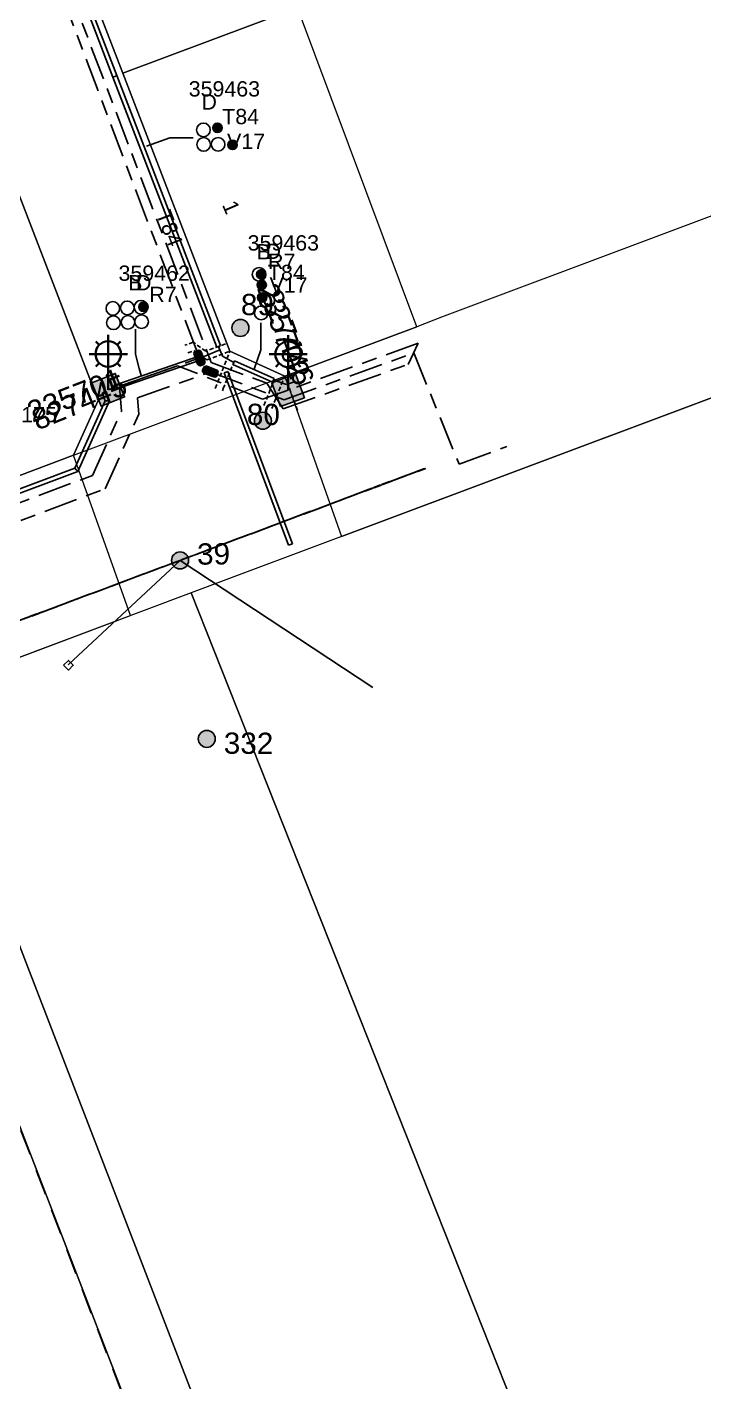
# Model space of a CAD drawing. Header units: metres. Extents: x 308616 to 310825, y 6264327 to 6267194.
# Drawn here: x 309991.3 to 310070.9, y 6266590.4 to 6266749.6 of the extents above; entities that cross this region are included whole.
import ezdxf
from ezdxf.enums import TextEntityAlignment as Align

# ---------------------------------------------------------------- set-up
doc = ezdxf.new("R2010")
doc.units = ezdxf.units.M
for name, pattern in [('Cable Exist OH', [1, 1, 0]), ('Cable Exist UG', [8.2, 4, -1.2, 1.8, -1.2]), ('Dash', [5, 3, -2]), ('DASHED', [0.75, 0.5, -0.25])]:
    doc.linetypes.add(name, pattern=pattern)
doc.layers.get('0').update_dxf_attribs({"color": 6})
for name, color, linetype in [('_User Miscellaneous9', 7, 'Continuous'), ('Equip_HV_EXT', 7, 'Continuous'), ('Equip_SP_SL_EXT', 7, 'Continuous'), ('Mains_HV_EXT', 7, 'Continuous'), ('Mains_LV_EXT', 7, 'Continuous'), ('Mains_LV_SL_EXT', 7, 'Continuous'), ('Services_SP_EXT', 7, 'Continuous'), ('SupportsOH_SP_TR_HV_LV_SL_EXT', 7, 'Continuous'), ('SupportsUG_SP_LV_SL_EXT', 7, 'Continuous'), ('Trench_SP_EXT', 7, 'Continuous')]:
    doc.layers.add(name, color=color, linetype=linetype)
for name, color, linetype, lineweight in [('Cadastre Developer_SP_EXT', 7, 'Continuous', 5), ('Cadastre Land Parcels_SP_EXT', 7, 'Continuous', 5), ('Cadastre Roads_SP_EXT', 7, 'Continuous', 5)]:
    doc.layers.add(name, color=color, linetype=linetype, lineweight=lineweight)
doc.layers.add('UNKNOWN_FEATURES', color=1, linetype='DASHED', plot=False)
doc.styles.add('COLUMN_LABEL', font='arial.ttf')
doc.styles.add('iecARIAL', font='arial.ttf', dxfattribs={"height": 2})
doc.styles.add('POLE_LABEL', font='arial.ttf')
doc.styles.get("Standard").update_dxf_attribs({"font": 'arial.ttf'})

# ---------------------------------------------------------------- blocks, each defined once
blk = doc.blocks.new('COLUMN_EXT')
blk.add_hatch(color=256).paths.add_polyline_path([(-1.49, 1.48), (-1.49, -1.49), (1.48, -1.49), (1.48, 1.48)])
blk.add_lwpolyline([(-1.49, -1.49), (1.48, -1.49), (1.48, 1.48), (-1.49, 1.48)], close=True)
for tag, height, style, flags, p in [('ASSET_NUM', 2.5, 'COLUMN_LABEL', 8, (2, 2)), ('STRUCTURE_PLANT_NUMBER', 0.2, 'POLE_LABEL', 9, (1.81, 0.03)), ('STREET_CODE', 0.2, 'COLUMN_LABEL', 9, (1.81, -0.2))]:
    blk.add_attdef(tag, text='', height=height, dxfattribs=dict(style=style, flags=flags)).set_placement(p, align=Align.MIDDLE_LEFT)
at = {"flags": 9}
for tag, p in [('COLUMN_TYPE', (1.81, -0.4)), ('OWNED_BY', (1.81, -0.6)), ('STATE', (1.81, -0.8)), ('USAGE', (1.81, -1)), ('STREETNAME', (1.81, -1.6)), ('LEGEND', (1.81, -1.2)), ('LOCATION', (1.81, -1.4)), ('SUBURB', (1.81, -1.8)), ('NOTES', (1.81, -2))]:
    blk.add_attdef(tag, text='', height=0.2, dxfattribs=at).set_placement(p, align=Align.MIDDLE_LEFT)
at = {"flags": 1}
blk.add_attdef('Z', (1.81, -2.35), '', height=0.2, dxfattribs=at)
blk = doc.blocks.new('DUCT_EXT')
blk.add_circle((0, 0.8), 0.8)
at = {"flags": 1}
blk.add_attdef('Z', (0, 0), '', height=0.2, dxfattribs=at)
at = {"flags": 9}
for tag, p in [('DUCT_CODE', (0, 0)), ('XSECT_TYPE', (0, -0.2)), ('STATE', (0, -0.6)), ('FB_REFERENCE', (0, -0.4)), ('NOTES', (0, -0.8))]:
    blk.add_attdef(tag, text='', height=0.2, dxfattribs=at).set_placement(p, align=Align.MIDDLE_LEFT)
blk = doc.blocks.new('SL_LANTERN_EXT')
at = {"lineweight": 40}
for p, q in [((0, 1.97), (0, 6.47)), ((-1.46, 5.68), (-1.06, 5.28)), ((1.46, 5.68), (1.06, 5.28)), ((-2.25, 4.22), (2.25, 4.22)), ((-1.46, 2.76), (-1.06, 3.16)), ((0, 0), (0, 2.72)), ((1.46, 2.76), (1.06, 3.16))]:
    blk.add_line(p, q, dxfattribs=at)
blk.add_circle((0, 4.22), 1.5, dxfattribs=at)
at = {"style": 'iecARIAL', "flags": 8}
blk.add_attdef('ASSET_NUM', (1.5, 1.5), '', height=2.5, dxfattribs=at)
for tag, p, height, flags in [('OPERATING_VOLTAGE', (0.98, -1.65), 0.2, 9), ('CONSTRUCTED_VOLTAGE', (0.98, -0.65), 0.2, 9), ('CONTROL_TYPE', (0.98, -0.85), 0.2, 9), ('LANTERN_PURPOSE', (0.98, -1.05), 0.2, 9), ('LANTERN_TYPE', (0.98, -1.25), 0.2, 9), ('NO_PHASES', (0.98, -1.45), 0.2, 9), ('LNUMBER', (2.18, -3.25), 2.5, 8), ('ORIENTATION', (0.98, -1.85), 0.2, 9), ('OWNED_BY', (0.98, -2.05), 0.2, 9), ('STATE', (0.98, -2.25), 0.2, 9), ('USAGE', (0.98, -2.45), 0.2, 9), ('CEXIST', (0.98, -2.65), 0.2, 9), ('CNEW', (0.98, -2.85), 0.2, 9), ('CNUMBER', (0.98, -3.05), 0.2, 9), ('CREMOVE', (0.98, -3.25), 0.2, 9), ('CREPLACE', (0.98, -3.45), 0.2, 9), ('LKINGHEIGHT', (0.98, -3.65), 0.2, 9), ('LBRACKET', (0.98, -3.85), 0.2, 9), ('LBRACKETVOCAB', (0.98, -4.05), 0.2, 9), ('LCATEGORY', (0.98, -4.25), 0.2, 9), ('LCHARGE1', (0.98, -4.45), 0.2, 9), ('LCHARGE1PERCENT', (0.98, -4.65), 0.2, 9), ('LCHARGE2', (0.98, -4.85), 0.2, 9), ('LCHARGE2PERCENT', (0.98, -5.05), 0.2, 9), ('LCHARGE3', (0.98, -5.25), 0.2, 9), ('LCHARGE3PERCENT', (0.98, -5.45), 0.2, 9), ('LEXIST', (0.98, -5.65), 0.2, 9), ('LLAMP', (0.98, -5.85), 0.2, 9), ('LLAMPVOCAB', (0.98, -6.05), 0.2, 9), ('LMAST', (0.98, -6.25), 0.2, 9), ('LMASTVOCAB', (0.98, -6.45), 0.2, 9), ('LNEW', (0.98, -6.65), 0.2, 9), ('LANTNUMBER', (0.98, -6.85), 0.2, 9), ('LOUTREACH', (0.98, -7.25), 0.2, 9), ('LOUTREACHVOCAB', (0.98, -7.45), 0.2, 9), ('LRATECODE', (0.98, -7.65), 0.2, 9), ('LREMOVE', (0.98, -7.85), 0.2, 9), ('LREPLACE', (0.98, -8.05), 0.2, 9), ('STREETNAME', (0.98, -9.25), 0.2, 9), ('SUBURB', (0.98, -9.45), 0.2, 1), ('LTYPE', (0.98, -8.25), 0.2, 9), ('LTYPEVOCAB', (0.98, -8.45), 0.2, 9), ('LEGEND', (0.98, -8.65), 0.2, 9), ('LOCATION', (0.98, -8.85), 0.2, 9), ('NOTES', (0.98, -9.05), 0.2, 9)]:
    blk.add_attdef(tag, p, '', height=height, dxfattribs=dict(flags=flags))
blk = doc.blocks.new('CCP_EXT')
at = {"flags": 9}
for tag, p in [('LIFE_SUPPORT', (0, -1.6)), ('STATE', (0, -1.8)), ('NOTES', (0, -2))]:
    blk.add_attdef(tag, text='', height=0.2, dxfattribs=at).set_placement(p, align=Align.MIDDLE_LEFT)
blk.add_wipeout([(0, 0.57), (0.57, 0), (0, -0.57), (-0.57, 0)])
blk.add_lwpolyline([(-0.57, 0), (0, 0.57), (0.57, 0), (0, -0.57), (-0.57, 0)])
at = {"flags": 1}
blk.add_attdef('Z', (0, 0), '', height=0.2, dxfattribs=at)
at = {"flags": 9}
for tag, p in [('CCP_TYPE', (0, 0)), ('CONSTRUCTED_VOLTAGE', (0, -0.2)), ('OPERATING_VOLTAGE', (0, -0.6)), ('ORIENTATION', (0, -0.8)), ('OWNED_BY', (0, -1)), ('NO_PHASES', (0, -0.4)), ('USAGE', (0, -1.2)), ('LEGEND', (0, -1.4))]:
    blk.add_attdef(tag, text='', height=0.2, dxfattribs=at).set_placement(p, align=Align.MIDDLE_LEFT)
blk = doc.blocks.new('POLE_EXT')
blk.add_hatch(color=256).paths.add_polyline_path([(-1, 0, 1), (1, 0, 1)])
blk.add_lwpolyline([(-1, 0, 1), (1, 0, 1)], format="xyb", close=True)
for tag, height, flags, p in [('pNumber', 2.5, 8, (-17.84, 2.07)), ('OWNED_BY', 0.2, 9, (1.35, -0.4)), ('SPECIAL_USE', 0.2, 9, (1.35, -0.8)), ('STATE', 0.2, 9, (1.35, -1)), ('cLV', 0.2, 9, (1.35, -1.4)), ('hDepth', 0.2, 9, (1.35, -1.6)), ('PARENT', 0.2, 9, (1.35, -0.6)), ('USAGE', 0.2, 9, (1.35, -1.2)), ('hDia', 0.2, 9, (1.35, -1.8)), ('cHV', 0.2, 9, (1.35, -2)), ('LBRACKET', 0.2, 9, (1.35, -2.2)), ('LExisting', 0.2, 9, (1.35, -2.4)), ('LANTNUMBER', 0.2, 9, (1.35, -2.6)), ('LOther', 0.2, 9, (1.35, -2.8)), ('LRemove', 0.2, 9, (1.35, -3)), ('LEGEND', 0.2, 9, (1.35, -3.2)), ('cLinedev', 0.2, 9, (1.35, -3.4)), ('pExisting', 0.2, 9, (1.35, -3.8)), ('pFooting', 0.2, 9, (1.35, -4.4)), ('pNew', 0.2, 9, (1.35, -4.6)), ('LOCATION', 0.2, 9, (1.35, -3.6)), ('PFNUMBER', 0.2, 9, (1.35, -4)), ('NEWPFNUMBER', 0.2, 9, (1.35, -4.2)), ('pRelocate', 0.2, 9, (1.35, -5)), ('pRemove', 0.2, 9, (1.35, -5.2)), ('pReplace', 0.2, 9, (1.35, -5.4)), ('pStay', 0.2, 9, (1.35, -5.6)), ('pType', 0.2, 9, (1.35, -5.8)), ('cspan', 0.2, 9, (1.35, -6)), ('STREETNAME', 0.2, 9, (1.35, -6.2)), ('SUBURB', 0.2, 9, (1.35, -6.4)), ('OPERATED_BY', 0.2, 9, (1.36, -7.01)), ('NOTES', 0.2, 9, (1.35, -6.6)), ('MAINTAINED_BY', 0.2, 9, (1.36, -6.81))]:
    blk.add_attdef(tag, text='', height=height, dxfattribs=dict(flags=flags)).set_placement(p, align=Align.MIDDLE_LEFT)
at = {"style": 'POLE_LABEL'}
for tag, height, flags, p in [('ASSET_NUM', 2.5, 8, (2, 2)), ('STRUCTURE_PLANT_NUMBER', 0.2, 9, (1.35, 0.03)), ('STREET_CODE', 0.2, 9, (1.35, -0.2))]:
    blk.add_attdef(tag, text='', height=height, dxfattribs=dict(at, flags=flags)).set_placement(p, align=Align.MIDDLE_LEFT)
at = {"flags": 1}
blk.add_attdef('Z', (1.35, -7.33), '', height=0.2, dxfattribs=at)
blk = doc.blocks.new('HV_STJ_EXT')
h = blk.add_hatch(color=256)
edge = h.paths.add_edge_path()
edge.add_ellipse((-0.59, 0.13), major_axis=(0.226, 0.226), ratio=1, start_angle=45, end_angle=135)
edge.add_line((-0.91, 0.13), (-0.91, -0.13))
edge.add_ellipse((-0.59, -0.13), major_axis=(0.226, 0.226), ratio=1, start_angle=135, end_angle=225)
edge.add_line((-0.59, -0.45), (0.59, -0.45))
edge.add_ellipse((0.59, -0.13), major_axis=(-0.226, 0.226), ratio=1, start_angle=135, end_angle=225)
edge.add_line((0.91, -0.13), (0.91, 0.13))
edge.add_ellipse((0.59, 0.13), major_axis=(-0.226, 0.226), ratio=1, start_angle=225, end_angle=315)
edge.add_line((0.59, 0.45), (-0.59, 0.45))
blk.add_lwpolyline([(-0.91, 0.13), (-0.91, -0.13, 0.414214), (-0.59, -0.45), (0.59, -0.45, 0.414214), (0.91, -0.13), (0.91, 0.13, 0.414214), (0.59, 0.45), (-0.59, 0.45, 0.414214)], format="xyb", close=True)
for tag, flags, p in [('ORIENTATION', 9, (1.5, 0)), ('Z', 1, (1.5, -0.8)), ('USAGE', 9, (1.5, -0.2)), ('LEGEND', 9, (1.5, -0.4)), ('NOTES', 9, (1.5, -0.6))]:
    blk.add_attdef(tag, text='', height=0.2, dxfattribs=dict(flags=flags)).set_placement(p, align=Align.MIDDLE_LEFT)
blk = doc.blocks.new('CABLE_LARGE_EXT')
h = blk.add_hatch(color=256)
edge = h.paths.add_edge_path()
edge.add_arc((0, 0.55), 0.55, 0, 360)
blk.add_circle((0, 0.55), 0.55)
at = {"flags": 1}
blk.add_attdef('Z', (0, 0), '', height=0.2, dxfattribs=at)
at = {"flags": 9}
for tag, p in [('COND_CODE', (0, 0)), ('STATE', (0, -0.4)), ('XSECT_SIZE', (0, -0.6)), ('FB_REFERENCE', (0, -0.2)), ('NOTES', (0, -0.8))]:
    blk.add_attdef(tag, text='', height=0.2, dxfattribs=at).set_placement(p, align=Align.MIDDLE_LEFT)

msp = doc.modelspace()

# ---------------------------------------------------------------- linework, layer by layer
at = {"layer": '_User Miscellaneous9'}
for p, q in [((309995.01, 6266760.4), (310001.42, 6266743.78)), ((309995.46, 6266760.57), (310001.87, 6266743.95)), ((310001.42, 6266743.78), (310001.64, 6266743.86)), ((310001.42, 6266743.78), (310013.61, 6266712.05)), ((310001.87, 6266743.95), (310001.64, 6266743.86)), ((310001.87, 6266743.95), (310014.06, 6266712.22)), ((310001.5, 6266707.52), (310011.85, 6266711.1)), ((310011.85, 6266711.1), (310011.93, 6266710.87)), ((310013.61, 6266712.05), (310013.83, 6266712.13)), ((310014.06, 6266712.22), (310013.83, 6266712.13)), ((310001.65, 6266707.07), (310012.01, 6266710.64)), ((310012.01, 6266710.64), (310011.93, 6266710.87)), ((310015.51, 6266710), (310015.61, 6266710.22)), ((310020.19, 6266707.92), (310015.51, 6266710)), ((310015.7, 6266710.44), (310015.61, 6266710.22)), ((310020.38, 6266708.36), (310015.7, 6266710.44)), ((310014.48, 6266709), (310014.71, 6266709.09)), ((310014.48, 6266709), (310022.07, 6266688.75)), ((310014.93, 6266709.17), (310014.71, 6266709.09)), ((310014.93, 6266709.17), (310022.52, 6266688.91)), ((310020.19, 6266707.92), (310020.28, 6266708.14)), ((310020.38, 6266708.36), (310020.28, 6266708.14)), ((310000.15, 6266706.64), (310000.38, 6266706.73)), ((310000.15, 6266706.64), (310000.5, 6266705.73)), ((310000.6, 6266706.82), (310000.38, 6266706.73)), ((310000.6, 6266706.82), (310001.02, 6266705.72)), ((310001.5, 6266707.52), (310001.57, 6266707.29)), ((310001.65, 6266707.07), (310001.57, 6266707.29)), ((310000.5, 6266705.73), (309996.93, 6266697.81)), ((310001.02, 6266705.72), (309997.29, 6266697.43)), ((310000.5, 6266705.73), (310000.76, 6266705.73)), ((310001.02, 6266705.72), (310000.76, 6266705.73)), ((309996.93, 6266697.81), (309983.24, 6266692.7)), ((309997.29, 6266697.43), (309983.41, 6266692.25)), ((309996.93, 6266697.81), (309997.11, 6266697.62)), ((309997.29, 6266697.43), (309997.11, 6266697.62)), ((310022.07, 6266688.75), (310022.3, 6266688.83)), ((310022.52, 6266688.91), (310022.3, 6266688.83))]:
    msp.add_line(p, q, dxfattribs=at)
for points in [[(310010.84, 6266736.63), (310008.11, 6266736.62), (310005.37, 6266735.66)], [(310018.81, 6266714.91), (310018.81, 6266711.72), (310018, 6266709.46)], [(310004.05, 6266714.14), (310004.05, 6266711.2), (310004.51, 6266709.53), (310004.73, 6266708.71)]]:
    msp.add_lwpolyline(points, dxfattribs=at)
at = {"layer": 'Cadastre Developer_SP_EXT', "linetype": 'Dash'}
msp.add_lwpolyline([(310081.43, 6266341.28), (310021.03, 6266497.86), (310013.92, 6266516.3), (310006.81, 6266534.74), (309999.69, 6266553.18), (309991.27, 6266575.01), (309982.84, 6266596.86), (309975.15, 6266616.81), (309968.06, 6266635.19), (309961.74, 6266651.58), (309958, 6266661.27), (309957.06, 6266662.04), (309956.01, 6266662.43), (309955.06, 6266662.47), (309973.36, 6266669.32), (309972.79, 6266668.24), (309972.59, 6266667.38), (309972.56, 6266666.62), (310061.77, 6266435.33), (310105.24, 6266322.64)], dxfattribs=at)
at = {"layer": 'Cadastre Land Parcels_SP_EXT', "linetype": 'Continuous'}
msp.add_lwpolyline([(309920.51, 6266855.68), (309926.72, 6266839.55), (309933, 6266823.24), (309939.28, 6266806.94), (309945.49, 6266790.79), (309956.64, 6266761.85), (309960.95, 6266750.65), (309971.84, 6266722.35), (309982.73, 6266694.07), (309996.79, 6266699.34), (309996.79, 6266699.34), (309999.68, 6266705.76), (309932.55, 6266880.16)], dxfattribs=at)
msp.add_lwpolyline([(309920.51, 6266855.68), (309926.72, 6266839.55), (309933, 6266823.24), (309939.28, 6266806.94), (309945.49, 6266790.79), (309956.64, 6266761.85), (309960.95, 6266750.65), (309971.84, 6266722.35), (309982.73, 6266694.07), (309996.79, 6266699.34), (309996.79, 6266699.34), (309999.68, 6266705.76), (309932.55, 6266880.16)], dxfattribs=at)
for points in [[(310023.1, 6266751.91), (310040.05, 6266757.8), (310033.47, 6266775.02), (309996.1, 6266761.02), (310002.57, 6266744.22), (310023.1, 6266751.91)], [(310037.12, 6266714.44), (310023.1, 6266751.91), (310002.57, 6266744.22), (310015.14, 6266711.55), (310021.62, 6266708.64), (310037.12, 6266714.44)], [(310176.97, 6266487.12), (310090.07, 6266712.94), (310010.6, 6266683.16), (310099.83, 6266458.21), (310176.97, 6266487.12)], [(310176.97, 6266487.12), (310099.83, 6266458.21), (310010.6, 6266683.16), (309979, 6266671.31), (310085.49, 6266395.09), (310189.89, 6266412.24), (310203.9, 6266417.1), (310176.97, 6266487.12)], [(310189.89, 6266412.24), (310085.49, 6266395.09), (309979, 6266671.31), (309971.86, 6266668.64), (310139.36, 6266234.19), (310146.26, 6266236.55), (310244.51, 6266270.17), (310189.89, 6266412.24)], [(310074.01, 6266211.62), (310122.6, 6266228.41), (310131.96, 6266231.64), (310135.65, 6266232.91), (310139.36, 6266234.19), (309971.86, 6266668.64), (309890.29, 6266638), (309962.65, 6266450.3), (310051.36, 6266220.14), (310056.92, 6266205.71), (310074.01, 6266211.62)]]:
    msp.add_lwpolyline(points, close=True, dxfattribs=at)
at = {"layer": 'Cadastre Roads_SP_EXT', "linetype": 'Continuous'}
for points in [[(310021.62, 6266708.64), (310015.14, 6266711.55), (310002.57, 6266744.22), (309989.62, 6266777.81), (309983.15, 6266794.61), (309976.67, 6266811.41), (309970.2, 6266828.21), (309963.72, 6266845.01), (309957.25, 6266861.8), (309947.56, 6266886.94), (309932.55, 6266880.16), (309999.68, 6266705.76), (309996.79, 6266699.34), (310021.62, 6266708.64)], [(310090.07, 6266712.94), (310095.8, 6266715.13), (310132.58, 6266728.93), (310126.59, 6266748.01), (310088.25, 6266733.62), (310040.04, 6266715.54), (310037.12, 6266714.44), (310021.62, 6266708.64), (310028.3, 6266689.79), (310090.07, 6266712.94)]]:
    msp.add_lwpolyline(points, close=True, dxfattribs=at)
at = {"layer": 'Mains_HV_EXT', "linetype": 'Cable Exist UG'}
for points in [[(310005.18, 6266934.65), (310006.93, 6266934.44), (310012.28, 6266920.09), (309949.4, 6266896.37), (309944.27, 6266886.47), (309954.63, 6266860.89), (310011.58, 6266710.76)], [(309939.66, 6266712.76), (309941.46, 6266713.56), (309949.38, 6266716.6), (309949.38, 6266716.6), (309950.26, 6266714.4), (309950.26, 6266714.4), (309959.55, 6266690.27), (309961.46, 6266690.92), (309961.46, 6266690.92), (309970.52, 6266687.37), (309971.75, 6266686.72), (309971.75, 6266686.72), (309983.79, 6266691.26), (309985.01, 6266691.72), (309985.01, 6266691.72), (309999.01, 6266696.96), (310002.41, 6266704.52), (310002.18, 6266707.43), (310011.58, 6266710.76)], [(309939.66, 6266712.76), (309940.02, 6266711.11), (309948.15, 6266714.28), (309948.15, 6266714.28), (309949.47, 6266710.87), (309958.37, 6266687.78), (309961.3, 6266688.71), (309969.59, 6266685.6), (309971.61, 6266684.53), (309984.49, 6266689.39), (309985.71, 6266689.85), (310000.49, 6266695.38), (310004.45, 6266704.17), (310004.3, 6266706.06), (310012.25, 6266708.88), (310012.86, 6266709.16)], [(310012.86, 6266709.15), (310021.56, 6266705.84), (310036.78, 6266711.35), (310042.1, 6266698.28), (310047.71, 6266700.35)]]:
    msp.add_lwpolyline(points, dxfattribs=at)
at = {"layer": 'Mains_LV_EXT', "linetype": 'Cable Exist UG'}
msp.add_lwpolyline([(309995.96, 6266754.97), (310012.96, 6266710.24), (310019.49, 6266707.8), (310021.42, 6266704.78), (310036.11, 6266710.01), (310037.3, 6266712.49)], dxfattribs=at)
at = {"layer": 'Mains_LV_EXT', "linetype": 'Cable Exist OH'}
msp.add_lwpolyline([(310038.2, 6266697.79), (310009.3, 6266686.97)], dxfattribs=at)
at = {"layer": 'Mains_LV_SL_EXT', "linetype": 'Cable Exist UG'}
for points in [[(310037.3, 6266712.49), (310022.01, 6266706.98)], [(310022.01, 6266706.98), (310019, 6266705.94), (310009, 6266709.84), (310000.86, 6266707.01)]]:
    msp.add_lwpolyline(points, dxfattribs=at)
at = {"layer": 'Services_SP_EXT'}
msp.add_lwpolyline([(310031.95, 6266672.04), (310009.3, 6266686.97)], dxfattribs=at)
at = {"layer": 'Trench_SP_EXT', "linetype": 'Cable Exist UG'}
for points in [[(310011.93, 6266710.87), (310013.91, 6266711.68)], [(310013.83, 6266712.13), (310014.29, 6266710.96), (310015.61, 6266710.22)], [(310020.31, 6266708.15), (310021.83, 6266707.64), (310022.86, 6266708.01)], [(310000.86, 6266707.01), (310001.57, 6266707.29)]]:
    msp.add_lwpolyline(points, dxfattribs=at)
at = {"layer": 'UNKNOWN_FEATURES'}
for points in [[(310014.65, 6266712.41), (310012.33, 6266711.57), (310010.84, 6266712.61), (310009.88, 6266712.26)], [(310010.21, 6266711.37), (310010.92, 6266711.63), (310012.45, 6266710.53), (310015.14, 6266711.55)], [(310013.44, 6266707.17), (310015.16, 6266711.58)], [(310014.28, 6266706.91), (310014.38, 6266707.16), (310015.61, 6266710.22)], [(310019.17, 6266705.19), (310020.15, 6266707.66), (310020.31, 6266708.06)], [(310020.09, 6266704.82), (310021.6, 6266708.6)], [(310023.12, 6266704.6), (310021.62, 6266708.64)]]:
    msp.add_lwpolyline(points, dxfattribs=at)

# ---------------------------------------------------------------- block references
at = {"layer": '_User Miscellaneous9'}
for name, p, rotation in [('DUCT_EXT', (310012.06, 6266736.77), 0.6611828558229019), ('CABLE_LARGE_EXT', (310013.71, 6266737.26), 0.6611828558229019), ('DUCT_EXT', (310012.09, 6266735.06), 0.6611828558229019), ('DUCT_EXT', (310013.79, 6266735.07), 0.6611828558229019), ('CABLE_LARGE_EXT', (310015.48, 6266735.26), 0.6611828558229019), ('DUCT_EXT', (310019.4, 6266720.59), 89.83139333457775), ('CABLE_LARGE_EXT', (310019.4, 6266720.59), 89.83139333457775), ('CABLE_LARGE_EXT', (310019.45, 6266719.37), 92.012588279411), ('DUCT_EXT', (310002.2, 6266716.58), 89.73100771929926), ('DUCT_EXT', (310003.9, 6266716.66), 90.5509039663922), ('DUCT_EXT', (310003.91, 6266716.73), 269.9999999999998), ('CABLE_LARGE_EXT', (310019.52, 6266717.9), 92.012588279411), ('DUCT_EXT', (310003.98, 6266715.03), 269.9999999999998), ('CABLE_LARGE_EXT', (310005.55, 6266716.76), 90.0000000000002), ('DUCT_EXT', (310019.65, 6266716.09), 92.012588279411), ('DUCT_EXT', (310002.27, 6266714.9), 90.27693660143132), ('DUCT_EXT', (310003.98, 6266714.95), 90.0000000000002)]:
    msp.add_blockref(name, p, dxfattribs=dict(at, rotation=rotation))
at = {"layer": 'Equip_HV_EXT'}
for p, rotation in [((310011.58, 6266710.76), 110.2456355298168), ((310012.86, 6266709.16), 340.4417483525972)]:
    msp.add_blockref('HV_STJ_EXT', p, dxfattribs=dict(at, rotation=rotation))
at = {"layer": 'Equip_SP_SL_EXT'}
ref = msp.add_blockref('SL_LANTERN_EXT', (310022.01, 6266706.98), dxfattribs=at)
ref.add_attrib('ASSET_NUM', '235702', dxfattribs={"layer": '0', "height": 2.5, "rotation": 290.2376, "style": 'iecARIAL'}).set_placement((310023.51, 6266708.48), align=Align.MIDDLE_RIGHT)
ref = msp.add_blockref('SL_LANTERN_EXT', (310000.86, 6266707.01), dxfattribs=at)
ref.add_attrib('ASSET_NUM', '235701', dxfattribs={"layer": '0', "height": 2.5, "rotation": 21.2191, "style": 'iecARIAL'}).set_placement((310002.36, 6266708.51), align=Align.MIDDLE_RIGHT)
at = {"layer": 'SupportsOH_SP_TR_HV_LV_SL_EXT'}
ref = msp.add_blockref('POLE_EXT', (310016.4, 6266714.29), dxfattribs=at)
ref.add_attrib('ASSET_NUM', '89', dxfattribs={"layer": '0', "height": 2.5, "style": 'POLE_LABEL'}).set_placement((310018.4, 6266715.04), align=Align.BOTTOM_CENTER)
ref = msp.add_blockref('POLE_EXT', (310019.04, 6266703.38), dxfattribs=at)
ref.add_attrib('ASSET_NUM', '80', dxfattribs={"layer": '0', "height": 2.5, "style": 'POLE_LABEL'}).set_placement((310021.04, 6266704.13), align=Align.MIDDLE_RIGHT)
ref = msp.add_blockref('POLE_EXT', (310009.3, 6266686.97), dxfattribs=at)
ref.add_attrib('ASSET_NUM', '39', dxfattribs={"layer": '0', "height": 2.5, "rotation": 0.5417, "style": 'POLE_LABEL'}).set_placement((310011.3, 6266687.72), align=Align.MIDDLE_LEFT)
ref = msp.add_blockref('POLE_EXT', (310012.45, 6266666), dxfattribs=at)
ref.add_attrib('ASSET_NUM', '332', dxfattribs={"layer": '0', "height": 2.5, "rotation": 359.7271, "style": 'POLE_LABEL'}).set_placement((310014.45, 6266666.75), align=Align.TOP_LEFT)
at = {"layer": 'SupportsUG_SP_LV_SL_EXT'}
ref = msp.add_blockref('COLUMN_EXT', (310022.01, 6266706.98), dxfattribs=dict(at, rotation=20.23762138999871))
ref.add_attrib('ASSET_NUM', '827446', dxfattribs={"layer": '0', "height": 2.5, "rotation": 290.2376, "style": 'COLUMN_LABEL'}).set_placement((310024.01, 6266707.73), align=Align.MIDDLE_RIGHT)
ref = msp.add_blockref('COLUMN_EXT', (310000.86, 6266707.01), dxfattribs=dict(at, rotation=291.9384804917675))
ref.add_attrib('ASSET_NUM', '827445', dxfattribs={"layer": '0', "height": 2.5, "rotation": 22.0838, "style": 'COLUMN_LABEL'}).set_placement((310002.86, 6266707.76), align=Align.MIDDLE_RIGHT)

# ---------------------------------------------------------------- texts
at = {"layer": '_User Miscellaneous9'}
for s, p in [('359463', (310010.32, 6266741.49)), ('D', (310011.82, 6266739.95)), ('T84', (310014.26, 6266738.24)), ('V17', (310014.83, 6266735.31)), ('359463', (310017.25, 6266723.39)), ('B', (310018.3, 6266722.34)), ('D', (310019.35, 6266722.39)), ('R7', (310019.65, 6266721.21)), ('359462', (310002.07, 6266719.83)), ('T84', (310019.63, 6266719.91)), ('B', (310003.2, 6266718.71)), ('D', (310004.12, 6266718.71)), ('R7', (310005.69, 6266717.33)), ('V17', (310019.82, 6266718.44)), ('369175', (309986.43, 6266703.21))]:
    msp.add_text(s, height=1.8, dxfattribs=at).set_placement(p)
at = {"layer": 'Cadastre Land Parcels_SP_EXT'}
msp.add_text('1', height=1.8, rotation=293.4148, dxfattribs=at).set_placement((310014.21, 6266728.77))
at = {"layer": 'Mains_LV_EXT'}
msp.add_text('T84', height=1.8, rotation=290.9114, dxfattribs=at).set_placement((310006.46, 6266727.72))

# ---------------------------------------------------------------- next in the draw order: block references
at = {"layer": 'Services_SP_EXT'}
msp.add_blockref('CCP_EXT', (309996.17, 6266674.65), dxfattribs=at)

# ---------------------------------------------------------------- next in the draw order: block references
msp.add_blockref('CCP_EXT', (309996.17, 6266674.65), dxfattribs=at)

# ---------------------------------------------------------------- next in the draw order: linework, layer by layer
at = {"layer": 'Cadastre Roads_SP_EXT', "linetype": 'Continuous'}
msp.add_lwpolyline([(309890.29, 6266638), (309971.86, 6266668.64), (309979, 6266671.31), (310003.46, 6266680.48), (309996.79, 6266699.34), (309982.73, 6266694.07), (309971.5, 6266689.86), (309966.64, 6266688.03), (309962.89, 6266686.63), (309949.96, 6266681.78), (309938.56, 6266677.5), (309927.15, 6266673.22), (309914.97, 6266668.65), (309902.8, 6266664.09), (309890.43, 6266659.44), (309866.09, 6266650.33), (309847.38, 6266643.33), (309822.52, 6266634.02), (309810.33, 6266629.46), (309814, 6266609.37), (309890.29, 6266638)], close=True, dxfattribs=at)
at = {"layer": 'Mains_HV_EXT', "linetype": 'Cable Exist OH'}
msp.add_lwpolyline([(309890.63, 6266642.66), (310009.3, 6266686.97), (310038.07, 6266697.79)], dxfattribs=at)
at = {"layer": 'Mains_LV_EXT', "linetype": 'Cable Exist OH'}
msp.add_lwpolyline([(310009.3, 6266686.97), (309947.15, 6266663.65)], dxfattribs=at)
at = {"layer": 'Services_SP_EXT'}
msp.add_lwpolyline([(310009.3, 6266686.97), (309996.14, 6266674.71)], dxfattribs=at)

doc.saveas('drawing.dxf')
